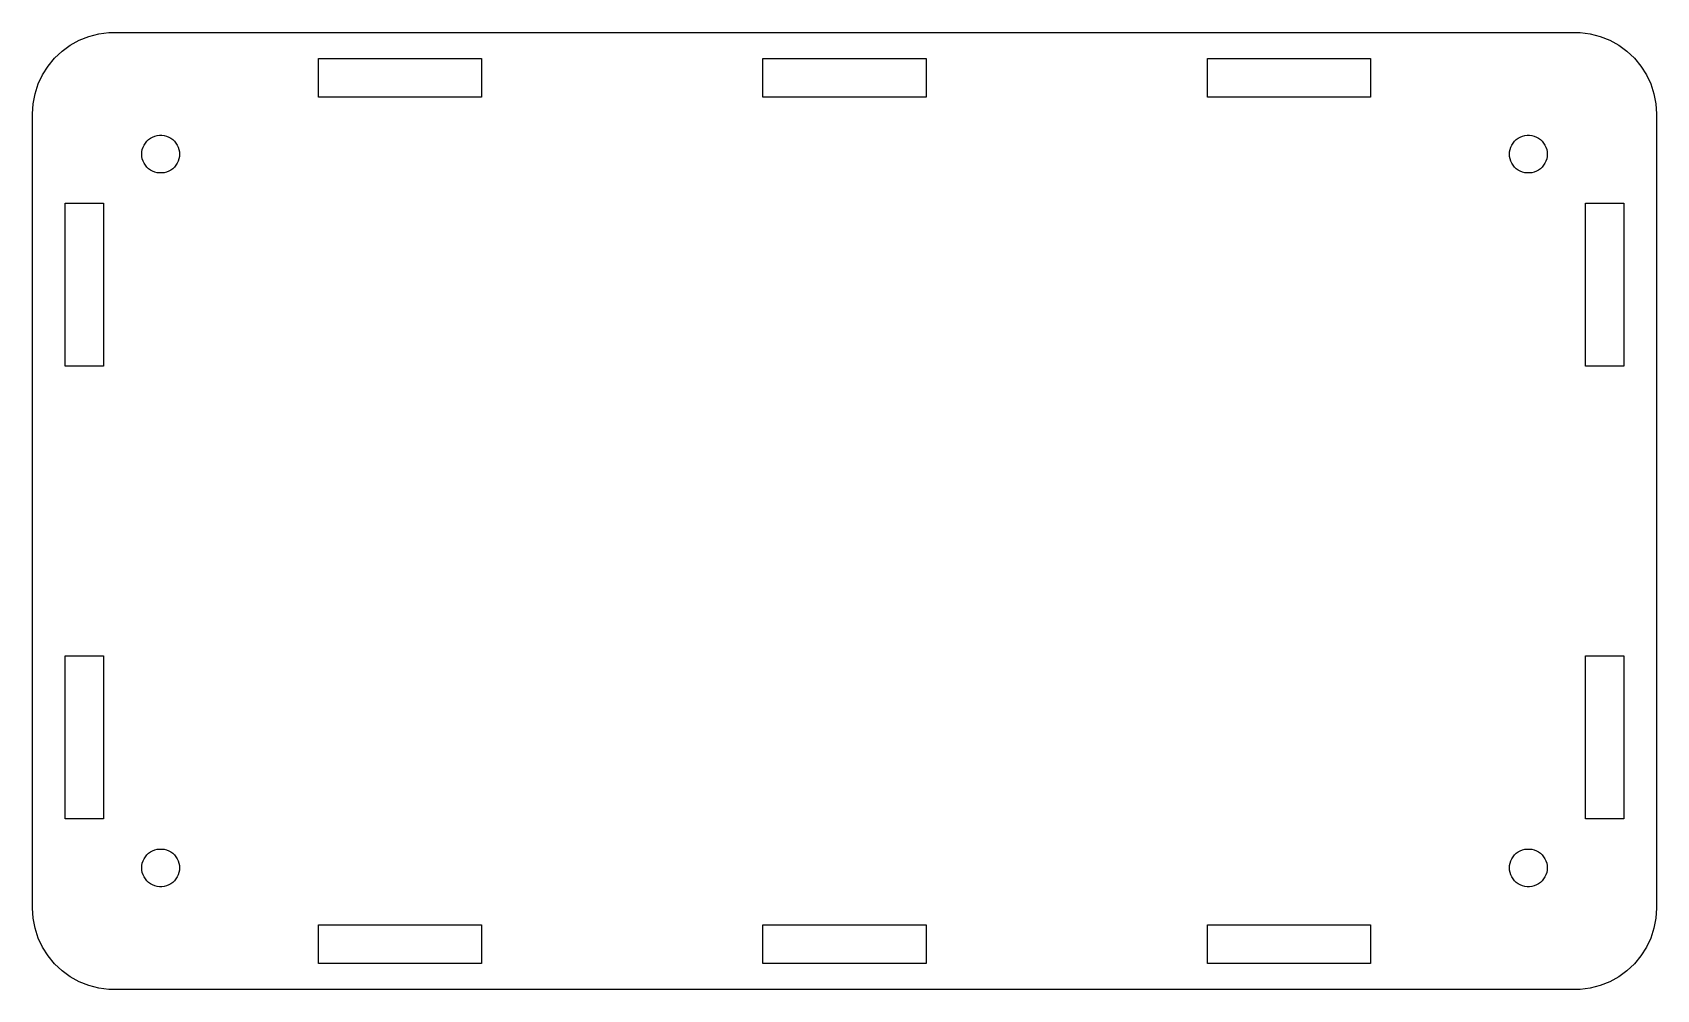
# Model space of a CAD drawing. Extents: x -1 to 163, y -154 to 30.
# Drawn here: x 36.2 to 162.7, y -153.8 to -79.2 of the extents above; entities outside this region: 2.
import ezdxf

# ---------------------------------------------------------------- set-up
doc = ezdxf.new("R2010")
doc.units = 0
doc.layers.get('0').update_dxf_attribs({"linetype": 'CONTINUOUS'})

msp = doc.modelspace()

# ---------------------------------------------------------------- linework, layer by layer
at = {"color": 7}
for points in [[(0, 29.633333), (0, 26.811111)], [(0.846667, 29.068889), (-0.846667, 27.375556)], [(36.15449, -147.434356), (36.15449, -85.570356), (36.204488, -84.774357), (36.35349, -83.990358), (36.600488, -83.232357), (36.939488, -82.510356), (37.36649, -81.837358), (37.875489, -81.223358), (38.456489, -80.677357), (39.101488, -80.208357), (39.80049, -79.824357), (40.54149, -79.530358), (41.314489, -79.332356), (42.10549, -79.232356), (42.50449, -79.232356), (42.50449, -79.220362), (156.334488, -79.220356), (156.334488, -79.232351), (156.733488, -79.232356), (157.52449, -79.332356), (158.297491, -79.530358), (159.03849, -79.824357), (159.73749, -80.208357), (160.382489, -80.677357), (160.963489, -81.223358), (161.472491, -81.837358), (161.89949, -82.510356), (162.23849, -83.232357), (162.485491, -83.990358), (162.63449, -84.774357), (162.684488, -85.570356), (162.684488, -147.434356), (162.63449, -148.230359), (162.485491, -149.014358), (162.23849, -149.772356), (161.89949, -150.494357), (161.472491, -151.167358), (160.963489, -151.781358), (160.382489, -152.327356), (159.73749, -152.796359), (159.03849, -153.180359), (158.297491, -153.474358), (157.52449, -153.672357), (156.733488, -153.772356), (156.334488, -153.772356), (156.334488, -153.784351), (42.50449, -153.784356), (42.50449, -153.772362), (42.10549, -153.772356), (41.314489, -153.672357), (40.54149, -153.474358), (39.80049, -153.180359), (39.101488, -152.796359), (38.456489, -152.327356), (37.875489, -151.781358), (37.36649, -151.167358), (36.939488, -150.494357), (36.600488, -149.772356), (36.35349, -149.014358), (36.204488, -148.230359), (36.15449, -147.434356)], [(58.434489, -84.252356), (58.434489, -81.252356), (71.134489, -81.252356), (71.134489, -84.252356), (58.434489, -84.252356)], [(93.069489, -84.252356), (93.069489, -81.252356), (105.769489, -81.252356), (105.769489, -84.252356), (93.069489, -84.252356)], [(127.704489, -84.252356), (127.704489, -81.252356), (140.404489, -81.252356), (140.404489, -84.252356), (127.704489, -84.252356)], [(44.665491, -88.697356), (44.677485, -88.512356), (44.712489, -88.330357), (44.76949, -88.154358), (44.848489, -87.987358), (44.94749, -87.831357), (45.06549, -87.688358), (45.200488, -87.561358), (45.34949, -87.453357), (45.511489, -87.364358), (45.683489, -87.296357), (45.86349, -87.250357), (46.046489, -87.226369), (46.231488, -87.226357), (46.415489, -87.250346), (46.594488, -87.296357), (46.766488, -87.364358), (46.92849, -87.453357), (47.078491, -87.561358), (47.213489, -87.688358), (47.331489, -87.831357), (47.43049, -87.987358), (47.50849, -88.154358), (47.56649, -88.330357), (47.600489, -88.512356), (47.612483, -88.697356), (47.600495, -88.881356), (47.56649, -89.063359), (47.50849, -89.239358), (47.43049, -89.406357), (47.331489, -89.563358), (47.213489, -89.705358), (47.078491, -89.832358), (46.92849, -89.940359), (46.766488, -90.030356), (46.594488, -90.098358), (46.415489, -90.144357), (46.231488, -90.167358), (46.046489, -90.167358), (45.86349, -90.144357), (45.683489, -90.098358), (45.511489, -90.030356), (45.34949, -89.940359), (45.200488, -89.832358), (45.06549, -89.705358), (44.94749, -89.563358), (44.848489, -89.406357), (44.76949, -89.239358), (44.712489, -89.063359), (44.677488, -88.881356), (44.665494, -88.697356)], [(151.226489, -88.697356), (151.238483, -88.512356), (151.272488, -88.330357), (151.330491, -88.154358), (151.408488, -87.987358), (151.507489, -87.831357), (151.625489, -87.688358), (151.76049, -87.561358), (151.910488, -87.453357), (152.07249, -87.364358), (152.24449, -87.296357), (152.423489, -87.250357), (152.60749, -87.226369), (152.792489, -87.226357), (152.975491, -87.250346), (153.155489, -87.296357), (153.327489, -87.364358), (153.489491, -87.453357), (153.63849, -87.561358), (153.773488, -87.688358), (153.891491, -87.831357), (153.990489, -87.987358), (154.069488, -88.154358), (154.126489, -88.330357), (154.16149, -88.512356), (154.173484, -88.697356), (154.161496, -88.881356), (154.126489, -89.063359), (154.069488, -89.239358), (153.990489, -89.406357), (153.891491, -89.563358), (153.773488, -89.705358), (153.63849, -89.832358), (153.489491, -89.940359), (153.327489, -90.030356), (153.155489, -90.098358), (152.975491, -90.144357), (152.792489, -90.167358), (152.60749, -90.167358), (152.423489, -90.144357), (152.24449, -90.098358), (152.07249, -90.030356), (151.910488, -89.940359), (151.76049, -89.832358), (151.625489, -89.705358), (151.507489, -89.563358), (151.408488, -89.406357), (151.330491, -89.239358), (151.272488, -89.063359), (151.238489, -88.881356), (151.226495, -88.697356)], [(38.69449, -105.227357), (38.69449, -92.527357), (41.694489, -92.527357), (41.694489, -105.227357), (38.69449, -105.227357)], [(157.144489, -105.227357), (157.144489, -92.527357), (160.144488, -92.527357), (160.144488, -105.227357), (157.144489, -105.227357)], [(38.69449, -140.477359), (38.69449, -127.777359), (41.694489, -127.777359), (41.694489, -140.477359), (38.69449, -140.477359)], [(157.144489, -140.477359), (157.144489, -127.777359), (160.144488, -127.777359), (160.144488, -140.477359), (157.144489, -140.477359)], [(44.665491, -144.307357), (44.677485, -144.123356), (44.712489, -143.941357), (44.76949, -143.765357), (44.848489, -143.598358), (44.94749, -143.441358), (45.06549, -143.299358), (45.200488, -143.172358), (45.34949, -143.064357), (45.511489, -142.974356), (45.683489, -142.906358), (45.86349, -142.860358), (46.046489, -142.837357), (46.231488, -142.837357), (46.415489, -142.860358), (46.594488, -142.906358), (46.766488, -142.974356), (46.92849, -143.064357), (47.078491, -143.172358), (47.213489, -143.299358), (47.331489, -143.441358), (47.43049, -143.598358), (47.50849, -143.765357), (47.56649, -143.941357), (47.600489, -144.123356), (47.612483, -144.307357), (47.600495, -144.492356), (47.56649, -144.674359), (47.50849, -144.850358), (47.43049, -145.017357), (47.331489, -145.173359), (47.213489, -145.316358), (47.078491, -145.443358), (46.92849, -145.551358), (46.766488, -145.640357), (46.594488, -145.708356), (46.415489, -145.754358), (46.231488, -145.778347), (46.046489, -145.778358), (45.86349, -145.754369), (45.683489, -145.708356), (45.511489, -145.640357), (45.34949, -145.551358), (45.200488, -145.443358), (45.06549, -145.316358), (44.94749, -145.173359), (44.848489, -145.017357), (44.76949, -144.850358), (44.712489, -144.674359), (44.677488, -144.492356), (44.665494, -144.307357)], [(151.226489, -144.307357), (151.238483, -144.123356), (151.272488, -143.941357), (151.330491, -143.765357), (151.408488, -143.598358), (151.507489, -143.441358), (151.625489, -143.299358), (151.76049, -143.172358), (151.910488, -143.064357), (152.07249, -142.974356), (152.24449, -142.906358), (152.423489, -142.860358), (152.60749, -142.837357), (152.792489, -142.837357), (152.975491, -142.860358), (153.155489, -142.906358), (153.327489, -142.974356), (153.489491, -143.064357), (153.63849, -143.172358), (153.773488, -143.299358), (153.891491, -143.441358), (153.990489, -143.598358), (154.069488, -143.765357), (154.126489, -143.941357), (154.16149, -144.123356), (154.173484, -144.307357), (154.161496, -144.492356), (154.126489, -144.674359), (154.069488, -144.850358), (153.990489, -145.017357), (153.891491, -145.173359), (153.773488, -145.316358), (153.63849, -145.443358), (153.489491, -145.551358), (153.327489, -145.640357), (153.155489, -145.708356), (152.975491, -145.754358), (152.792489, -145.778347), (152.60749, -145.778358), (152.423489, -145.754369), (152.24449, -145.708356), (152.07249, -145.640357), (151.910488, -145.551358), (151.76049, -145.443358), (151.625489, -145.316358), (151.507489, -145.173359), (151.408488, -145.017357), (151.330491, -144.850358), (151.272488, -144.674359), (151.238489, -144.492356), (151.226495, -144.307357)], [(58.434489, -151.752356), (58.434489, -148.752357), (71.134489, -148.752357), (71.134489, -151.752356), (58.434489, -151.752356)], [(93.069489, -151.752356), (93.069489, -148.752357), (105.769489, -148.752357), (105.769489, -151.752356), (93.069489, -151.752356)], [(127.704489, -151.752356), (127.704489, -148.752357), (140.404489, -148.752357), (140.404489, -151.752356), (127.704489, -151.752356)]]:
    msp.add_lwpolyline(points, dxfattribs=at)

doc.saveas('drawing.dxf')
